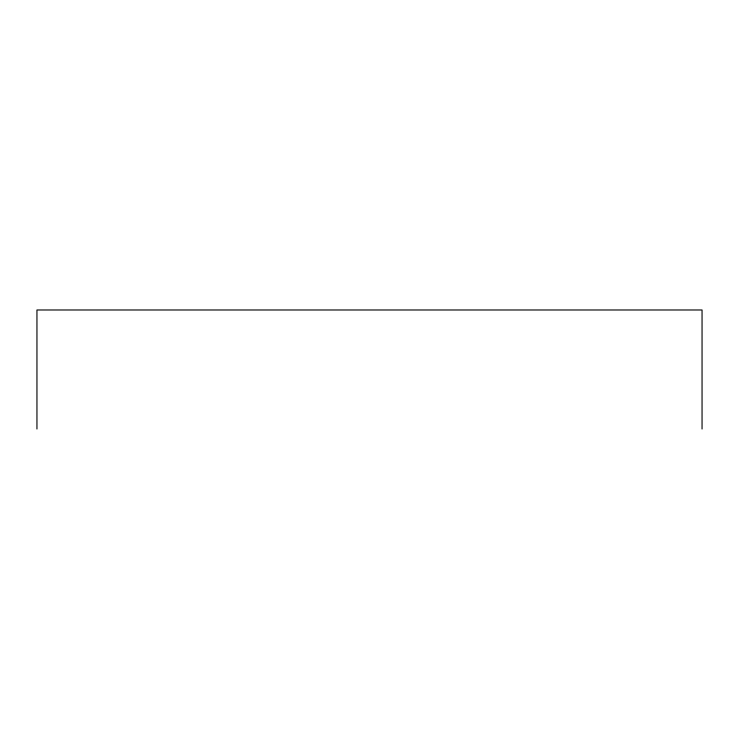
<?xml version="1.0" encoding="UTF-8"?>
<svg xmlns="http://www.w3.org/2000/svg" width="739" height="739" viewBox="0 0 739 739"><rect width="100%" height="100%" fill="white"/><g stroke="black" fill="none" stroke-linecap="round" stroke-linejoin="round"><path stroke-width="1.11" d="M702.05 429.017L702.05 309.983L36.95 309.983L36.95 429.017"/></g></svg>
